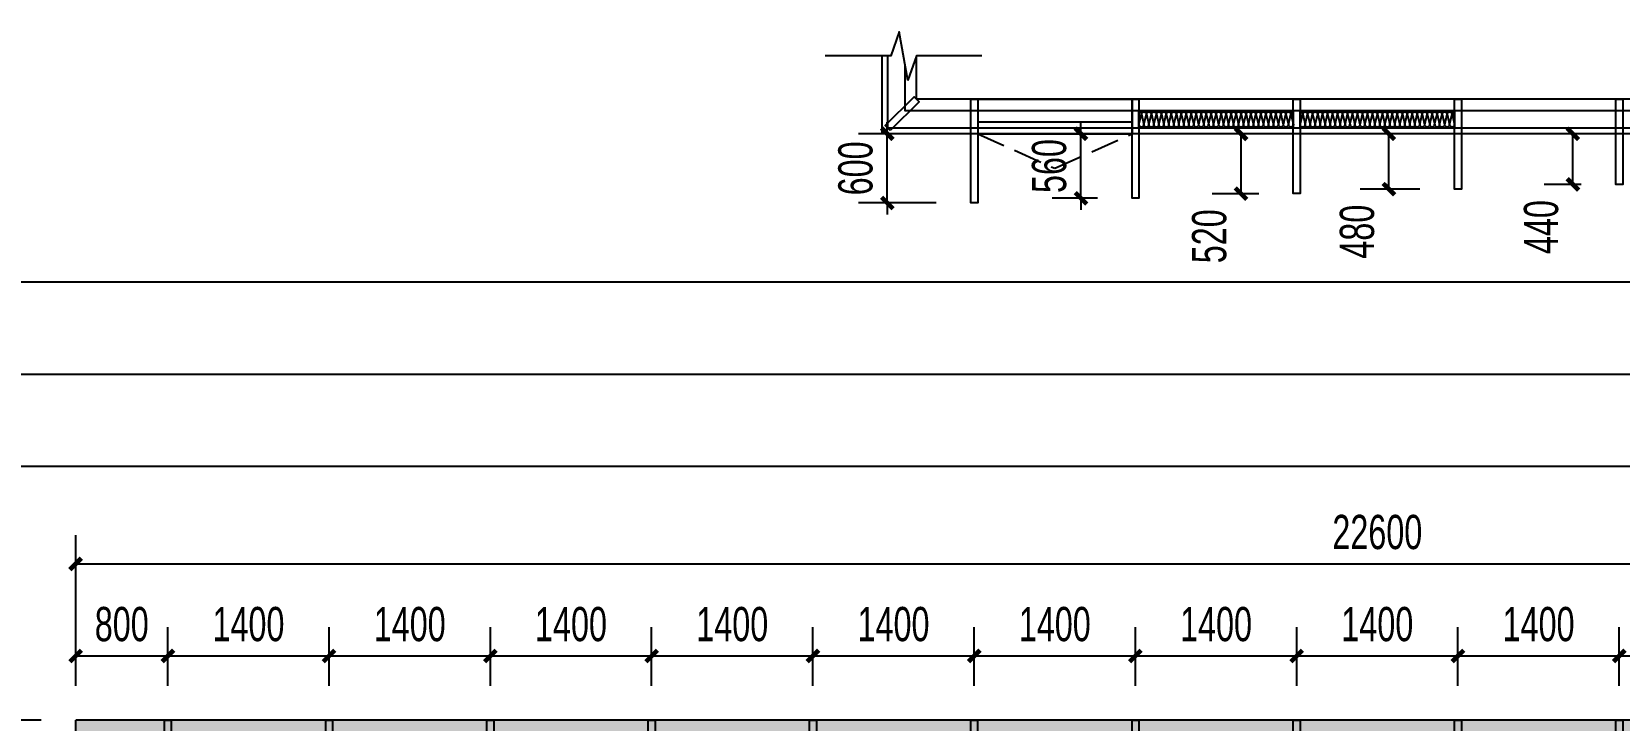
# Model space of a CAD drawing. Extents: x -3 to 440502, y -49243 to 59402.
# Drawn here: x 401216 to 414997, y 19009 to 24991 of the extents above; entities that cross this region are included whole.
import ezdxf

# ---------------------------------------------------------------- set-up
doc = ezdxf.new("R2010")
doc.units = 0
doc.header["$LTSCALE"] = 1000
doc.header["$MEASUREMENT"] = 0
doc.linetypes.add('109-34 轴网$0$L1$0$$AUDIT_BAD_LTYPE1', pattern=[0])
doc.linetypes.add('DASH', pattern=[0.35, 0.25, -0.1])
for name, color, linetype in [('01-标注_尺寸', 124, 'Continuous'), ('01-标注_符号', 200, 'Continuous'), ('05-填充_18', 18, 'Continuous'), ('A-0-图名图例', 2, 'Continuous'), ('A-C_玻璃幕墙', 140, 'Continuous'), ('A-C_窗', 140, 'Continuous'), ('A-TECH_结构', 21, 'Continuous'), ('D_铝板', 181, 'Continuous'), ('E-立面', 255, 'Continuous')]:
    doc.layers.add(name, color=color, linetype=linetype)
doc.styles.add('_TCH_DIM_T3', font='ros.shx', dxfattribs={"width": 0.705882, "bigfont": 'jd.shx'})
doc.dimstyles.new('_TCH_ARCH&&100', dxfattribs={"dimtxt": 297.5, "dimasz": 100, "dimexe": 250, "dimexo": 300, "dimgap": 126.25, "dimtad": 1, "dimdec": 0, "dimzin": 0, "dimdsep": 46, "dimtxsty": '_TCH_DIM_T3', "dimblk": 'ARCHTICK', "dimcen": 0.09, "dimclrt": 7, "dimazin": 2, "dimtfac": 1, "dimtdec": 0, "dimtix": 1, "dimtmove": 2, "dimatfit": 3, "dimfxl": 0, "dimtolj": 1, "dimtzin": 0, "dimarcsym": 0})

# ---------------------------------------------------------------- blocks, each defined once
blk = doc.blocks.new('$LinePat$岩棉板')
at = {"color": 0}
for p, q in [((0, -17), (12, -67)), ((12, -67), (24, -17))]:
    blk.add_line(p, q, dxfattribs=at)
for centre, start, end in [((12, -17), 0, 180), ((0, -67), 270, 0), ((24, -67), 180, 270)]:
    blk.add_arc(centre, 12, start, end, dxfattribs=at)
at = {"layer": 'Defpoints'}
blk.add_point((0, 0.1), dxfattribs=at)
at = {"layer": 'Defpoints', "color": 0}
blk.add_point((24, -84), dxfattribs=at)
blk = doc.blocks.new('ii')
blk.add_lwpolyline([(-1340, 0), (0, 0), (0, -150), (-1340, -150)], close=True)
at = {"color": 8, "xscale": -1.801075267316308, "yscale": 1.782568518697715, "zscale": 1.782568518697715}
for p in [(-1297, 0), (-1254, 0), (-1210, 0), (-1167, 0), (-1124, 0), (-1081, 0), (-1037, 0), (-994, 0), (-951, 0), (-908, 0), (-865, 0), (-821, 0), (-778, 0), (-735, 0), (-692, 0), (-648, 0), (-605, 0), (-562, 0), (-519, 0), (-475, 0), (-432, 0), (-389, 0), (-346, 0), (-303, 0), (-259, 0), (-216, 0), (-173, 0), (-130, 0), (-86, 0), (-43, 0), (0, 0)]:
    blk.add_blockref('$LinePat$岩棉板', p, dxfattribs=at)
blk = doc.blocks.new('$TCHSYS$WIN2D')
for p, q in [((-0.5, 0.5), (0.5, 0.5)), ((-0.5, 0.5), (-0.5, -0.5)), ((0.5, 0.5), (0.5, -0.5)), ((0.5, 0.167), (-0.5, 0.167)), ((0.5, -0.167), (-0.5, -0.167)), ((-0.5, -0.5), (0.5, -0.5))]:
    blk.add_line(p, q)
blk = doc.blocks.new('开启扇')
at = {"layer": 'A-C_窗', "linetype": 'DASH'}
blk.add_lwpolyline([(0, 50), (670, 350), (1340, 50)], dxfattribs=at)
at = {"layer": 'A-C_窗', "xscale": -1340, "yscale": 300, "zscale": 1340, "rotation": 180}
blk.add_blockref('$TCHSYS$WIN2D', (670, -100), dxfattribs=at)
blk = doc.blocks.new('A$C0FEE1C60')
at = {"layer": '01-标注_符号', "linetype": '109-34 轴网$0$L1$0$$AUDIT_BAD_LTYPE1'}
blk.add_lwpolyline([(1277, 15267), (1277, 15834), (1067, 15911), (1487, 15985), (1277, 16059), (1277, 16627)], dxfattribs=at)
at = {"layer": 'A-C_玻璃幕墙'}
for points in [[(1277, 534), (600, 534), (600, 16134), (1277, 16134)], [(1231, 584), (650, 584), (650, 16084), (1277, 16084)], [(1441, 734), (800, 734), (800, 15934), (1200, 15934)]]:
    blk.add_lwpolyline(points, dxfattribs=at)
for points in [[(629, 16063), (671, 16106), (921, 15856), (879, 15813)], [(900, 15364), (900, 15304), (0, 15304), (0, 15364)], [(900, 13964), (900, 13904), (40, 13904), (40, 13964)], [(900, 12564), (900, 12504), (80, 12504), (80, 12564)], [(900, 11164), (900, 11104), (120, 11104), (120, 11164)], [(900, 9764), (900, 9704), (160, 9704), (160, 9764)]]:
    blk.add_lwpolyline(points, close=True, dxfattribs=at)
at = {"layer": 'A-TECH_结构'}
blk.add_lwpolyline([(1277, 834), (900, 834), (900, 15834), (1277, 15834)], dxfattribs=at)
at = {"xscale": -1, "rotation": 90}
blk.add_blockref('开启扇', (650, 15304), dxfattribs=at)
at = {"layer": 'A-C_玻璃幕墙', "rotation": 90}
for p in [(650, 13904), (650, 12504)]:
    blk.add_blockref('ii', p, dxfattribs=at)
blk = doc.blocks.new('*U94')
for p, q in [((0, 1600), (42762, 1600)), ((0, 800), (42762, 800)), ((0, 0), (42762, 0))]:
    blk.add_line(p, q)
blk = doc.blocks.new('*U40')
at = {"layer": '05-填充_18'}
h = blk.add_hatch(color=256, dxfattribs=at)
h.dxf.hatch_style = 1
h.paths.add_polyline_path([(60, -5690), (0, -5690), (0, 310), (60, 310)])
blk.add_lwpolyline([(60, -5690), (0, -5690), (0, 310), (60, 310)], close=True)
blk = doc.blocks.new('*U57')
at = {"layer": '05-填充_18'}
h = blk.add_hatch(color=256, dxfattribs=at)
h.dxf.hatch_style = 1
h.paths.add_polyline_path([(60, -5690), (0, -5690), (0, 310), (60, 310)])
blk.add_lwpolyline([(60, -5690), (0, -5690), (0, 310), (60, 310)], close=True)
blk = doc.blocks.new('*U55')
at = {"layer": '05-填充_18'}
h = blk.add_hatch(color=256, dxfattribs=at)
h.dxf.hatch_style = 1
h.paths.add_polyline_path([(60, -5690), (0, -5690), (0, 310), (60, 310)])
blk.add_lwpolyline([(60, -5690), (0, -5690), (0, 310), (60, 310)], close=True)
blk = doc.blocks.new('*U39')
at = {"layer": '05-填充_18'}
h = blk.add_hatch(color=256, dxfattribs=at)
h.dxf.hatch_style = 1
h.paths.add_polyline_path([(60, -14090), (0, -14090), (0, 310), (60, 310)])
blk.add_lwpolyline([(60, -14090), (0, -14090), (0, 310), (60, 310)], close=True)
blk = doc.blocks.new('_ArchTick')
at = {"color": 0, "linetype": 'ByBlock', "const_width": 0.4}
blk.add_lwpolyline([(-0.5, -0.5), (0.5, 0.5)], dxfattribs=at)
blk = doc.blocks.new('*D981')
at = {"layer": '01-标注_尺寸', "color": 0, "lineweight": -2, "transparency": 16777216}
for p, q in [((408643, 24104), (408643, 24204)), ((409067, 24104), (408393, 24104)), ((408643, 23504), (408643, 24104)), ((409067, 23504), (408393, 23504)), ((408643, 23504), (408643, 23404))]:
    blk.add_line(p, q, dxfattribs=at)
at = {"layer": 'Defpoints', "color": 0, "transparency": 16777216}
for p in [(408643, 24104), (409367, 24104), (409367, 23504)]:
    blk.add_point(p, dxfattribs=at)
at = {"layer": '01-标注_尺寸', "color": 0, "lineweight": -2, "transparency": 16777216, "xscale": 100, "yscale": 100, "zscale": 100}
for p, rotation in [((408643, 24104), 270), ((408643, 23504), 90)]:
    blk.add_blockref('_ArchTick', p, dxfattribs=dict(at, rotation=rotation))
at = {"layer": '01-标注_尺寸', "color": 7, "transparency": 16777216, "insert": (408368, 23804), "char_height": 297.5, "attachment_point": 5, "rotation": 90, "style": '_TCH_DIM_T3'}
blk.add_mtext('\\A1;600', dxfattribs=at)
blk = doc.blocks.new('*D982')
at = {"layer": '01-标注_尺寸', "color": 0, "lineweight": -2, "transparency": 16777216}
for p, q in [((410324, 24104), (410324, 24204)), ((410467, 24104), (410074, 24104)), ((410324, 23544), (410324, 24104)), ((410467, 23544), (410074, 23544)), ((410324, 23544), (410324, 23444))]:
    blk.add_line(p, q, dxfattribs=at)
at = {"layer": 'Defpoints', "color": 0, "transparency": 16777216}
for p in [(410324, 24104), (410767, 24104), (410767, 23544)]:
    blk.add_point(p, dxfattribs=at)
at = {"layer": '01-标注_尺寸', "color": 0, "lineweight": -2, "transparency": 16777216, "xscale": 100, "yscale": 100, "zscale": 100}
for p, rotation in [((410324, 24104), 270), ((410324, 23544), 90)]:
    blk.add_blockref('_ArchTick', p, dxfattribs=dict(at, rotation=rotation))
at = {"layer": '01-标注_尺寸', "color": 7, "transparency": 16777216, "insert": (410049, 23824), "char_height": 297.5, "attachment_point": 5, "rotation": 90, "style": '_TCH_DIM_T3'}
blk.add_mtext('\\A1;560', dxfattribs=at)
blk = doc.blocks.new('*D983')
at = {"layer": '01-标注_尺寸', "color": 0, "lineweight": -2, "transparency": 16777216}
for p, q in [((411867, 24104), (411464, 24104)), ((411714, 23584), (411714, 24104)), ((411867, 23584), (411464, 23584))]:
    blk.add_line(p, q, dxfattribs=at)
at = {"layer": 'Defpoints', "color": 0, "transparency": 16777216}
for p in [(411714, 24104), (412167, 24104), (412167, 23584)]:
    blk.add_point(p, dxfattribs=at)
at = {"layer": '01-标注_尺寸', "color": 0, "lineweight": -2, "transparency": 16777216, "xscale": 100, "yscale": 100, "zscale": 100}
for p, rotation in [((411714, 24104), 90), ((411714, 23584), 270)]:
    blk.add_blockref('_ArchTick', p, dxfattribs=dict(at, rotation=rotation))
at = {"layer": '01-标注_尺寸', "color": 7, "transparency": 16777216, "insert": (411439, 23214), "char_height": 297.5, "attachment_point": 5, "rotation": 90, "style": '_TCH_DIM_T3'}
blk.add_mtext('\\A1;520', dxfattribs=at)
blk = doc.blocks.new('*D984')
at = {"layer": '01-标注_尺寸', "color": 0, "lineweight": -2, "transparency": 16777216}
for p, q in [((413267, 24104), (412747, 24104)), ((412997, 23624), (412997, 24104)), ((413267, 23624), (412747, 23624))]:
    blk.add_line(p, q, dxfattribs=at)
at = {"layer": 'Defpoints', "color": 0, "transparency": 16777216}
for p in [(412997, 24104), (413567, 24104), (413567, 23624)]:
    blk.add_point(p, dxfattribs=at)
at = {"layer": '01-标注_尺寸', "color": 0, "lineweight": -2, "transparency": 16777216, "xscale": 100, "yscale": 100, "zscale": 100}
for p, rotation in [((412997, 24104), 90), ((412997, 23624), 270)]:
    blk.add_blockref('_ArchTick', p, dxfattribs=dict(at, rotation=rotation))
at = {"layer": '01-标注_尺寸', "color": 7, "transparency": 16777216, "insert": (412722, 23254), "char_height": 297.5, "attachment_point": 5, "rotation": 90, "style": '_TCH_DIM_T3'}
blk.add_mtext('\\A1;480', dxfattribs=at)
blk = doc.blocks.new('*D985')
at = {"layer": '01-标注_尺寸', "color": 0, "lineweight": -2, "transparency": 16777216}
for p, q in [((414667, 24104), (414345, 24104)), ((414595, 23664), (414595, 24104)), ((414667, 23664), (414345, 23664))]:
    blk.add_line(p, q, dxfattribs=at)
at = {"layer": 'Defpoints', "color": 0, "transparency": 16777216}
for p in [(414595, 24104), (414967, 24104), (414967, 23664)]:
    blk.add_point(p, dxfattribs=at)
at = {"layer": '01-标注_尺寸', "color": 0, "lineweight": -2, "transparency": 16777216, "xscale": 100, "yscale": 100, "zscale": 100}
for p, rotation in [((414595, 24104), 90), ((414595, 23664), 270)]:
    blk.add_blockref('_ArchTick', p, dxfattribs=dict(at, rotation=rotation))
at = {"layer": '01-标注_尺寸', "color": 7, "transparency": 16777216, "insert": (414320, 23294), "char_height": 297.5, "attachment_point": 5, "rotation": 90, "style": '_TCH_DIM_T3'}
blk.add_mtext('\\A1;440', dxfattribs=at)
blk = doc.blocks.new('*D1005')
at = {"layer": '01-标注_尺寸', "color": 0, "lineweight": -2, "transparency": 16777216}
for p, q in [((401597, 19309), (401597, 19818)), ((402397, 19309), (402397, 19818)), ((401597, 19568), (402397, 19568))]:
    blk.add_line(p, q, dxfattribs=at)
at = {"layer": 'Defpoints', "color": 0, "transparency": 16777216}
for p in [(402397, 19568), (401597, 19009), (402397, 19009)]:
    blk.add_point(p, dxfattribs=at)
at = {"layer": '01-标注_尺寸', "color": 0, "lineweight": -2, "transparency": 16777216, "xscale": 100, "yscale": 100, "zscale": 100, "rotation": 180}
blk.add_blockref('_ArchTick', (401597, 19568), dxfattribs=at)
at = {"layer": '01-标注_尺寸', "color": 0, "lineweight": -2, "transparency": 16777216, "xscale": 100, "yscale": 100, "zscale": 100}
blk.add_blockref('_ArchTick', (402397, 19568), dxfattribs=at)
at = {"layer": '01-标注_尺寸', "color": 7, "transparency": 16777216, "insert": (401997, 19843), "char_height": 297.5, "attachment_point": 5, "style": '_TCH_DIM_T3'}
blk.add_mtext('\\A1;800', dxfattribs=at)
blk = doc.blocks.new('*D1006')
at = {"layer": '01-标注_尺寸', "color": 0, "lineweight": -2, "transparency": 16777216}
for p, q in [((402397, 19309), (402397, 19818)), ((403797, 19309), (403797, 19818)), ((402397, 19568), (403797, 19568))]:
    blk.add_line(p, q, dxfattribs=at)
at = {"layer": 'Defpoints', "color": 0, "transparency": 16777216}
for p in [(403797, 19568), (402397, 19009), (403797, 19009)]:
    blk.add_point(p, dxfattribs=at)
at = {"layer": '01-标注_尺寸', "color": 0, "lineweight": -2, "transparency": 16777216, "xscale": 100, "yscale": 100, "zscale": 100, "rotation": 180}
blk.add_blockref('_ArchTick', (402397, 19568), dxfattribs=at)
at = {"layer": '01-标注_尺寸', "color": 0, "lineweight": -2, "transparency": 16777216, "xscale": 100, "yscale": 100, "zscale": 100}
blk.add_blockref('_ArchTick', (403797, 19568), dxfattribs=at)
at = {"layer": '01-标注_尺寸', "color": 7, "transparency": 16777216, "insert": (403097, 19843), "char_height": 297.5, "attachment_point": 5, "style": '_TCH_DIM_T3'}
blk.add_mtext('\\A1;1400', dxfattribs=at)
blk = doc.blocks.new('*D1007')
at = {"layer": '01-标注_尺寸', "color": 0, "lineweight": -2, "transparency": 16777216}
for p, q in [((403797, 19309), (403797, 19818)), ((405197, 19309), (405197, 19818)), ((403797, 19568), (405197, 19568))]:
    blk.add_line(p, q, dxfattribs=at)
at = {"layer": 'Defpoints', "color": 0, "transparency": 16777216}
for p in [(405197, 19568), (403797, 19009), (405197, 19009)]:
    blk.add_point(p, dxfattribs=at)
at = {"layer": '01-标注_尺寸', "color": 0, "lineweight": -2, "transparency": 16777216, "xscale": 100, "yscale": 100, "zscale": 100, "rotation": 180}
blk.add_blockref('_ArchTick', (403797, 19568), dxfattribs=at)
at = {"layer": '01-标注_尺寸', "color": 0, "lineweight": -2, "transparency": 16777216, "xscale": 100, "yscale": 100, "zscale": 100}
blk.add_blockref('_ArchTick', (405197, 19568), dxfattribs=at)
at = {"layer": '01-标注_尺寸', "color": 7, "transparency": 16777216, "insert": (404497, 19843), "char_height": 297.5, "attachment_point": 5, "style": '_TCH_DIM_T3'}
blk.add_mtext('\\A1;1400', dxfattribs=at)
blk = doc.blocks.new('*D1008')
at = {"layer": '01-标注_尺寸', "color": 0, "lineweight": -2, "transparency": 16777216}
for p, q in [((405197, 19309), (405197, 19818)), ((406597, 19309), (406597, 19818)), ((405197, 19568), (406597, 19568))]:
    blk.add_line(p, q, dxfattribs=at)
at = {"layer": 'Defpoints', "color": 0, "transparency": 16777216}
for p in [(406597, 19568), (405197, 19009), (406597, 19009)]:
    blk.add_point(p, dxfattribs=at)
at = {"layer": '01-标注_尺寸', "color": 0, "lineweight": -2, "transparency": 16777216, "xscale": 100, "yscale": 100, "zscale": 100, "rotation": 180}
blk.add_blockref('_ArchTick', (405197, 19568), dxfattribs=at)
at = {"layer": '01-标注_尺寸', "color": 0, "lineweight": -2, "transparency": 16777216, "xscale": 100, "yscale": 100, "zscale": 100}
blk.add_blockref('_ArchTick', (406597, 19568), dxfattribs=at)
at = {"layer": '01-标注_尺寸', "color": 7, "transparency": 16777216, "insert": (405897, 19843), "char_height": 297.5, "attachment_point": 5, "style": '_TCH_DIM_T3'}
blk.add_mtext('\\A1;1400', dxfattribs=at)
blk = doc.blocks.new('*D1009')
at = {"layer": '01-标注_尺寸', "color": 0, "lineweight": -2, "transparency": 16777216}
for p, q in [((406597, 19309), (406597, 19818)), ((407997, 19309), (407997, 19818)), ((406597, 19568), (407997, 19568))]:
    blk.add_line(p, q, dxfattribs=at)
at = {"layer": 'Defpoints', "color": 0, "transparency": 16777216}
for p in [(407997, 19568), (406597, 19009), (407997, 19009)]:
    blk.add_point(p, dxfattribs=at)
at = {"layer": '01-标注_尺寸', "color": 0, "lineweight": -2, "transparency": 16777216, "xscale": 100, "yscale": 100, "zscale": 100, "rotation": 180}
blk.add_blockref('_ArchTick', (406597, 19568), dxfattribs=at)
at = {"layer": '01-标注_尺寸', "color": 0, "lineweight": -2, "transparency": 16777216, "xscale": 100, "yscale": 100, "zscale": 100}
blk.add_blockref('_ArchTick', (407997, 19568), dxfattribs=at)
at = {"layer": '01-标注_尺寸', "color": 7, "transparency": 16777216, "insert": (407297, 19843), "char_height": 297.5, "attachment_point": 5, "style": '_TCH_DIM_T3'}
blk.add_mtext('\\A1;1400', dxfattribs=at)
blk = doc.blocks.new('*D1010')
at = {"layer": '01-标注_尺寸', "color": 0, "lineweight": -2, "transparency": 16777216}
for p, q in [((407997, 19309), (407997, 19818)), ((409397, 19309), (409397, 19818)), ((407997, 19568), (409397, 19568))]:
    blk.add_line(p, q, dxfattribs=at)
at = {"layer": 'Defpoints', "color": 0, "transparency": 16777216}
for p in [(409397, 19568), (407997, 19009), (409397, 19009)]:
    blk.add_point(p, dxfattribs=at)
at = {"layer": '01-标注_尺寸', "color": 0, "lineweight": -2, "transparency": 16777216, "xscale": 100, "yscale": 100, "zscale": 100, "rotation": 180}
blk.add_blockref('_ArchTick', (407997, 19568), dxfattribs=at)
at = {"layer": '01-标注_尺寸', "color": 0, "lineweight": -2, "transparency": 16777216, "xscale": 100, "yscale": 100, "zscale": 100}
blk.add_blockref('_ArchTick', (409397, 19568), dxfattribs=at)
at = {"layer": '01-标注_尺寸', "color": 7, "transparency": 16777216, "insert": (408697, 19843), "char_height": 297.5, "attachment_point": 5, "style": '_TCH_DIM_T3'}
blk.add_mtext('\\A1;1400', dxfattribs=at)
blk = doc.blocks.new('*D1011')
at = {"layer": '01-标注_尺寸', "color": 0, "lineweight": -2, "transparency": 16777216}
for p, q in [((409397, 19309), (409397, 19818)), ((410797, 19309), (410797, 19818)), ((409397, 19568), (410797, 19568))]:
    blk.add_line(p, q, dxfattribs=at)
at = {"layer": 'Defpoints', "color": 0, "transparency": 16777216}
for p in [(410797, 19568), (409397, 19009), (410797, 19009)]:
    blk.add_point(p, dxfattribs=at)
at = {"layer": '01-标注_尺寸', "color": 0, "lineweight": -2, "transparency": 16777216, "xscale": 100, "yscale": 100, "zscale": 100, "rotation": 180}
blk.add_blockref('_ArchTick', (409397, 19568), dxfattribs=at)
at = {"layer": '01-标注_尺寸', "color": 0, "lineweight": -2, "transparency": 16777216, "xscale": 100, "yscale": 100, "zscale": 100}
blk.add_blockref('_ArchTick', (410797, 19568), dxfattribs=at)
at = {"layer": '01-标注_尺寸', "color": 7, "transparency": 16777216, "insert": (410097, 19843), "char_height": 297.5, "attachment_point": 5, "style": '_TCH_DIM_T3'}
blk.add_mtext('\\A1;1400', dxfattribs=at)
blk = doc.blocks.new('*D1012')
at = {"layer": '01-标注_尺寸', "color": 0, "lineweight": -2, "transparency": 16777216}
for p, q in [((410797, 19309), (410797, 19818)), ((412197, 19309), (412197, 19818)), ((410797, 19568), (412197, 19568))]:
    blk.add_line(p, q, dxfattribs=at)
at = {"layer": 'Defpoints', "color": 0, "transparency": 16777216}
for p in [(412197, 19568), (410797, 19009), (412197, 19009)]:
    blk.add_point(p, dxfattribs=at)
at = {"layer": '01-标注_尺寸', "color": 0, "lineweight": -2, "transparency": 16777216, "xscale": 100, "yscale": 100, "zscale": 100, "rotation": 180}
blk.add_blockref('_ArchTick', (410797, 19568), dxfattribs=at)
at = {"layer": '01-标注_尺寸', "color": 0, "lineweight": -2, "transparency": 16777216, "xscale": 100, "yscale": 100, "zscale": 100}
blk.add_blockref('_ArchTick', (412197, 19568), dxfattribs=at)
at = {"layer": '01-标注_尺寸', "color": 7, "transparency": 16777216, "insert": (411497, 19843), "char_height": 297.5, "attachment_point": 5, "style": '_TCH_DIM_T3'}
blk.add_mtext('\\A1;1400', dxfattribs=at)
blk = doc.blocks.new('*D1013')
at = {"layer": '01-标注_尺寸', "color": 0, "lineweight": -2, "transparency": 16777216}
for p, q in [((412197, 19309), (412197, 19818)), ((413597, 19309), (413597, 19818)), ((412197, 19568), (413597, 19568))]:
    blk.add_line(p, q, dxfattribs=at)
at = {"layer": 'Defpoints', "color": 0, "transparency": 16777216}
for p in [(413597, 19568), (412197, 19009), (413597, 19009)]:
    blk.add_point(p, dxfattribs=at)
at = {"layer": '01-标注_尺寸', "color": 0, "lineweight": -2, "transparency": 16777216, "xscale": 100, "yscale": 100, "zscale": 100, "rotation": 180}
blk.add_blockref('_ArchTick', (412197, 19568), dxfattribs=at)
at = {"layer": '01-标注_尺寸', "color": 0, "lineweight": -2, "transparency": 16777216, "xscale": 100, "yscale": 100, "zscale": 100}
blk.add_blockref('_ArchTick', (413597, 19568), dxfattribs=at)
at = {"layer": '01-标注_尺寸', "color": 7, "transparency": 16777216, "insert": (412897, 19843), "char_height": 297.5, "attachment_point": 5, "style": '_TCH_DIM_T3'}
blk.add_mtext('\\A1;1400', dxfattribs=at)
blk = doc.blocks.new('*D1014')
at = {"layer": '01-标注_尺寸', "color": 0, "lineweight": -2, "transparency": 16777216}
for p, q in [((413597, 19309), (413597, 19818)), ((414997, 19309), (414997, 19818)), ((413597, 19568), (414997, 19568))]:
    blk.add_line(p, q, dxfattribs=at)
at = {"layer": 'Defpoints', "color": 0, "transparency": 16777216}
for p in [(414997, 19568), (413597, 19009), (414997, 19009)]:
    blk.add_point(p, dxfattribs=at)
at = {"layer": '01-标注_尺寸', "color": 0, "lineweight": -2, "transparency": 16777216, "xscale": 100, "yscale": 100, "zscale": 100, "rotation": 180}
blk.add_blockref('_ArchTick', (413597, 19568), dxfattribs=at)
at = {"layer": '01-标注_尺寸', "color": 0, "lineweight": -2, "transparency": 16777216, "xscale": 100, "yscale": 100, "zscale": 100}
blk.add_blockref('_ArchTick', (414997, 19568), dxfattribs=at)
at = {"layer": '01-标注_尺寸', "color": 7, "transparency": 16777216, "insert": (414297, 19843), "char_height": 297.5, "attachment_point": 5, "style": '_TCH_DIM_T3'}
blk.add_mtext('\\A1;1400', dxfattribs=at)
blk = doc.blocks.new('*D1015')
at = {"layer": '01-标注_尺寸', "color": 0, "lineweight": -2, "transparency": 16777216}
for p, q in [((414997, 19309), (414997, 19818)), ((416397, 19309), (416397, 19818)), ((414997, 19568), (416397, 19568))]:
    blk.add_line(p, q, dxfattribs=at)
at = {"layer": 'Defpoints', "color": 0, "transparency": 16777216}
for p in [(416397, 19568), (414997, 19009), (416397, 19009)]:
    blk.add_point(p, dxfattribs=at)
at = {"layer": '01-标注_尺寸', "color": 0, "lineweight": -2, "transparency": 16777216, "xscale": 100, "yscale": 100, "zscale": 100, "rotation": 180}
blk.add_blockref('_ArchTick', (414997, 19568), dxfattribs=at)
at = {"layer": '01-标注_尺寸', "color": 0, "lineweight": -2, "transparency": 16777216, "xscale": 100, "yscale": 100, "zscale": 100}
blk.add_blockref('_ArchTick', (416397, 19568), dxfattribs=at)
at = {"layer": '01-标注_尺寸', "color": 7, "transparency": 16777216, "insert": (415697, 19843), "char_height": 297.5, "attachment_point": 5, "style": '_TCH_DIM_T3'}
blk.add_mtext('\\A1;1400', dxfattribs=at)
blk = doc.blocks.new('*D1022')
at = {"layer": '01-标注_尺寸', "color": 0, "lineweight": -2, "transparency": 16777216}
for p, q in [((401597, 19428), (401597, 20618)), ((424197, 19428), (424197, 20618)), ((401597, 20368), (424197, 20368))]:
    blk.add_line(p, q, dxfattribs=at)
at = {"layer": 'Defpoints', "color": 0, "transparency": 16777216}
for p in [(424197, 20368), (401597, 19128), (424197, 19128)]:
    blk.add_point(p, dxfattribs=at)
at = {"layer": '01-标注_尺寸', "color": 0, "lineweight": -2, "transparency": 16777216, "xscale": 100, "yscale": 100, "zscale": 100, "rotation": 180}
blk.add_blockref('_ArchTick', (401597, 20368), dxfattribs=at)
at = {"layer": '01-标注_尺寸', "color": 0, "lineweight": -2, "transparency": 16777216, "xscale": 100, "yscale": 100, "zscale": 100}
blk.add_blockref('_ArchTick', (424197, 20368), dxfattribs=at)
at = {"layer": '01-标注_尺寸', "color": 7, "transparency": 16777216, "insert": (412897, 20643), "char_height": 297.5, "attachment_point": 5, "style": '_TCH_DIM_T3'}
blk.add_mtext('\\A1;22600', dxfattribs=at)
blk = doc.blocks.new('*D1023')
at = {"layer": '01-标注_尺寸', "color": 0, "lineweight": -2, "transparency": 16777216}
for p, q in [((401297, 19009), (400594, 19009)), ((400844, 18579), (400844, 19009)), ((401297, 18579), (400594, 18579))]:
    blk.add_line(p, q, dxfattribs=at)
at = {"layer": 'Defpoints', "color": 0, "transparency": 16777216}
for p in [(400844, 19009), (401597, 19009), (401597, 18579)]:
    blk.add_point(p, dxfattribs=at)
at = {"layer": '01-标注_尺寸', "color": 0, "lineweight": -2, "transparency": 16777216, "xscale": 100, "yscale": 100, "zscale": 100}
for p, rotation in [((400844, 19009), 90), ((400844, 18579), 270)]:
    blk.add_blockref('_ArchTick', p, dxfattribs=dict(at, rotation=rotation))
at = {"layer": '01-标注_尺寸', "color": 7, "transparency": 16777216, "insert": (400569, 19379), "char_height": 297.5, "attachment_point": 5, "rotation": 90, "style": '_TCH_DIM_T3'}
blk.add_mtext('\\A1;430', dxfattribs=at)
blk = doc.blocks.new('*D1029')
at = {"layer": '01-标注_尺寸', "color": 0, "lineweight": -2, "transparency": 16777216}
for p, q in [((401297, 19009), (399794, 19009)), ((400044, 12409), (400044, 19009)), ((401297, 12409), (399794, 12409))]:
    blk.add_line(p, q, dxfattribs=at)
at = {"layer": 'Defpoints', "color": 0, "transparency": 16777216}
for p in [(400044, 19009), (401597, 19009), (401597, 12409)]:
    blk.add_point(p, dxfattribs=at)
at = {"layer": '01-标注_尺寸', "color": 0, "lineweight": -2, "transparency": 16777216, "xscale": 100, "yscale": 100, "zscale": 100}
for p, rotation in [((400044, 19009), 90), ((400044, 12409), 270)]:
    blk.add_blockref('_ArchTick', p, dxfattribs=dict(at, rotation=rotation))
at = {"layer": '01-标注_尺寸', "color": 7, "transparency": 16777216, "insert": (399769, 15709), "char_height": 297.5, "attachment_point": 5, "rotation": 90, "style": '_TCH_DIM_T3'}
blk.add_mtext('\\A1;6600', dxfattribs=at)

msp = doc.modelspace()

# ---------------------------------------------------------------- hatches: boundary and pattern name
at = {"layer": '05-填充_18'}
h = msp.add_hatch(color=256, dxfattribs=at)
h.dxf.hatch_style = 1
h.paths.add_polyline_path([(424197.3, 19009.4), (401597.3, 19009.4), (401597.3, 18579.4), (424197.3, 18579.4)])

# ---------------------------------------------------------------- linework, layer by layer
at = {"layer": 'E-立面'}
for points in [[(424197.3, 19009.4), (401597.3, 19009.4)], [(421477.3, 4009.4), (414397.3, 4009.4), (414397.3, 14309.4), (413777.3, 14269.4), (413777.3, 14099.4), (413857.3, 14099.4), (413857.3, 12409.4), (401597.3, 12409.4), (401597.3, 19009.4)]]:
    msp.add_lwpolyline(points, dxfattribs=at)

# ---------------------------------------------------------------- block references
at = {"rotation": 90}
msp.add_blockref('A$C0FEE1C60', (424731.7, 23504.4), dxfattribs=at)
at = {"layer": 'A-0-图名图例'}
msp.add_blockref('*U94', (390238.2, 21216.9), dxfattribs=at)
at = {"layer": 'D_铝板'}
for name, p in [('*U40', (402367.3, 18699.4)), ('*U40', (403767.3, 18699.4)), ('*U40', (405167.3, 18699.4)), ('*U40', (406567.3, 18699.4)), ('*U40', (407967.3, 18699.4)), ('*U40', (409367.3, 18699.4)), ('*U57', (410767.3, 18699.4)), ('*U40', (412167.3, 18699.4)), ('*U55', (413567.3, 18699.4)), ('*U39', (414967.3, 18699.4))]:
    msp.add_blockref(name, p, dxfattribs=at)

# ---------------------------------------------------------------- dimensions: what is measured, and where the dimension line sits
at = {"layer": '01-标注_尺寸'}
for p1, p2, distance, picture, middle in [((409367.3, 23504.4), (409367.3, 24104.4), 724.1, '*D981', (408368.2, 23804.4)), ((410767.3, 23544.4), (410767.3, 24104.4), 443.7, '*D982', (410048.6, 23824.4)), ((401597.3, 19127.6), (424197.3, 19127.6), 1240.5, '*D1022', (412897.3, 20643.1)), ((401597.3, 19009.4), (402397.3, 19009.4), 558.7, '*D1005', (401997.3, 19843.1)), ((402397.3, 19009.4), (403797.3, 19009.4), 558.7, '*D1006', (403097.3, 19843.1)), ((403797.3, 19009.4), (405197.3, 19009.4), 558.7, '*D1007', (404497.3, 19843.1)), ((405197.3, 19009.4), (406597.3, 19009.4), 558.7, '*D1008', (405897.3, 19843.1)), ((406597.3, 19009.4), (407997.3, 19009.4), 558.7, '*D1009', (407297.3, 19843.1)), ((407997.3, 19009.4), (409397.3, 19009.4), 558.7, '*D1010', (408697.3, 19843.1)), ((409397.3, 19009.4), (410797.3, 19009.4), 558.7, '*D1011', (410097.3, 19843.1)), ((410797.3, 19009.4), (412197.3, 19009.4), 558.7, '*D1012', (411497.3, 19843.1)), ((412197.3, 19009.4), (413597.3, 19009.4), 558.7, '*D1013', (412897.3, 19843.1)), ((413597.3, 19009.4), (414997.3, 19009.4), 558.7, '*D1014', (414297.3, 19843.1)), ((414997.3, 19009.4), (416397.3, 19009.4), 558.7, '*D1015', (415697.3, 19843.1)), ((401597.3, 12409.4), (401597.3, 19009.4), 1553, '*D1029', (399769.3, 15709.4))]:
    dim = msp.add_aligned_dim(p1=p1, p2=p2, distance=distance, dimstyle='_TCH_ARCH&&100', dxfattribs=at)
    dim.commit()
    dim.dimension.update_dxf_attribs({"geometry": picture, "text_midpoint": middle})
for base, p1, p2, picture, middle in [((411714.4, 24104.4), (412167.3, 23584.4), (412167.3, 24104.4), '*D983', (411439.4, 23214.4)), ((412997.4, 24104.4), (413567.3, 23624.4), (413567.3, 24104.4), '*D984', (412722.4, 23254.4)), ((414595.5, 24104.4), (414967.3, 23664.4), (414967.3, 24104.4), '*D985', (414320.5, 23294.4)), ((400844.3, 19009.4), (401597.3, 18579.4), (401597.3, 19009.4), '*D1023', (400569.3, 19379.4))]:
    dim = msp.add_linear_dim(base=base, p1=p1, p2=p2, angle=90, dimstyle='_TCH_ARCH&&100', dxfattribs=at)
    dim.commit()
    dim.dimension.update_dxf_attribs({"geometry": picture, "text_midpoint": middle, "dimtype": 161})

doc.saveas('drawing.dxf')
